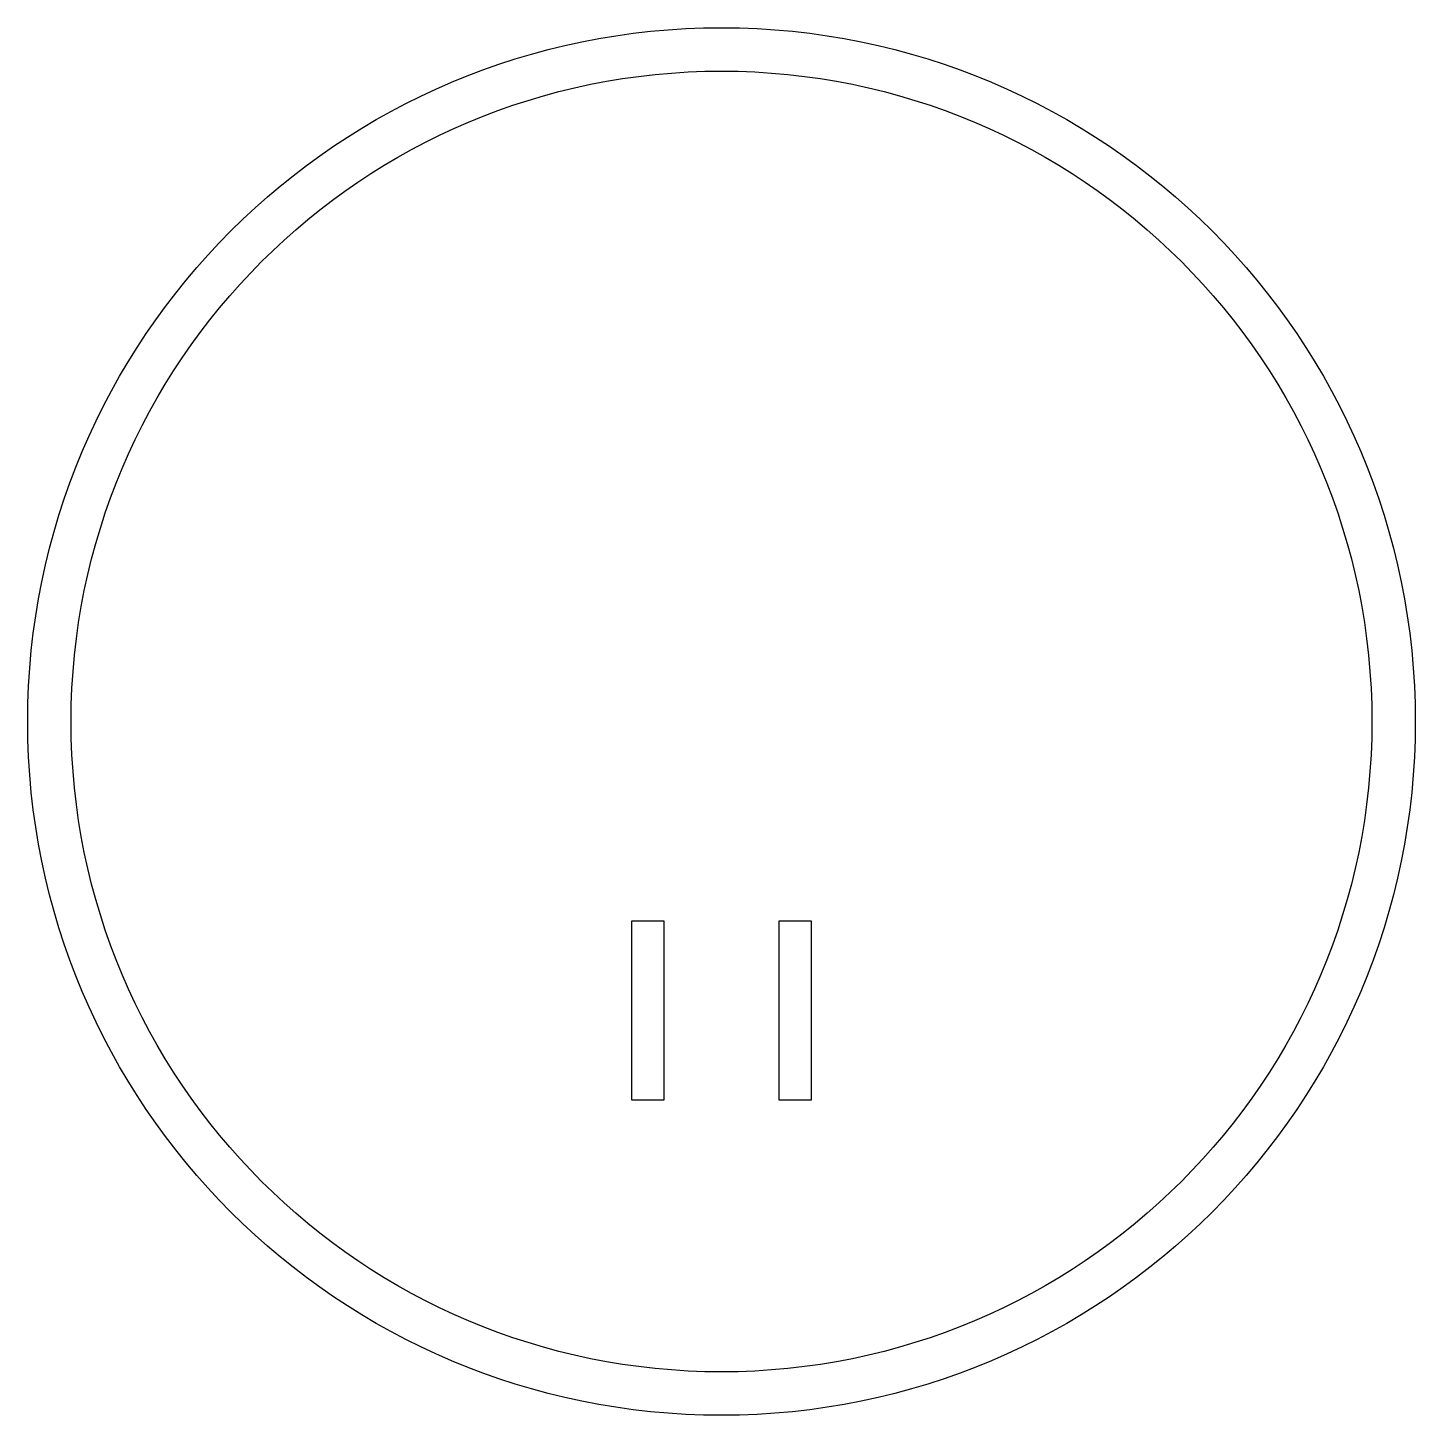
# Model space of a CAD drawing. Header units: millimetres. Extents: x -24 to 24, y -24 to 24.
import ezdxf

# ---------------------------------------------------------------- set-up
doc = ezdxf.new("R2010")
doc.units = ezdxf.units.MM
doc.layers.get('0').update_dxf_attribs({"linetype": 'CONTINUOUS'})

msp = doc.modelspace()

# ---------------------------------------------------------------- linework, layer by layer
for points in [[(-3.1, -13.1), (-3.1, -6.9), (-2, -6.9), (-2, -13.1)], [(2, -6.9), (3.1, -6.9), (3.1, -13.1), (2, -13.1)]]:
    msp.add_lwpolyline(points, close=True)
for radius in [24, 22.5, 22.5]:
    msp.add_circle((0, 0), radius)

doc.saveas('drawing.dxf')
